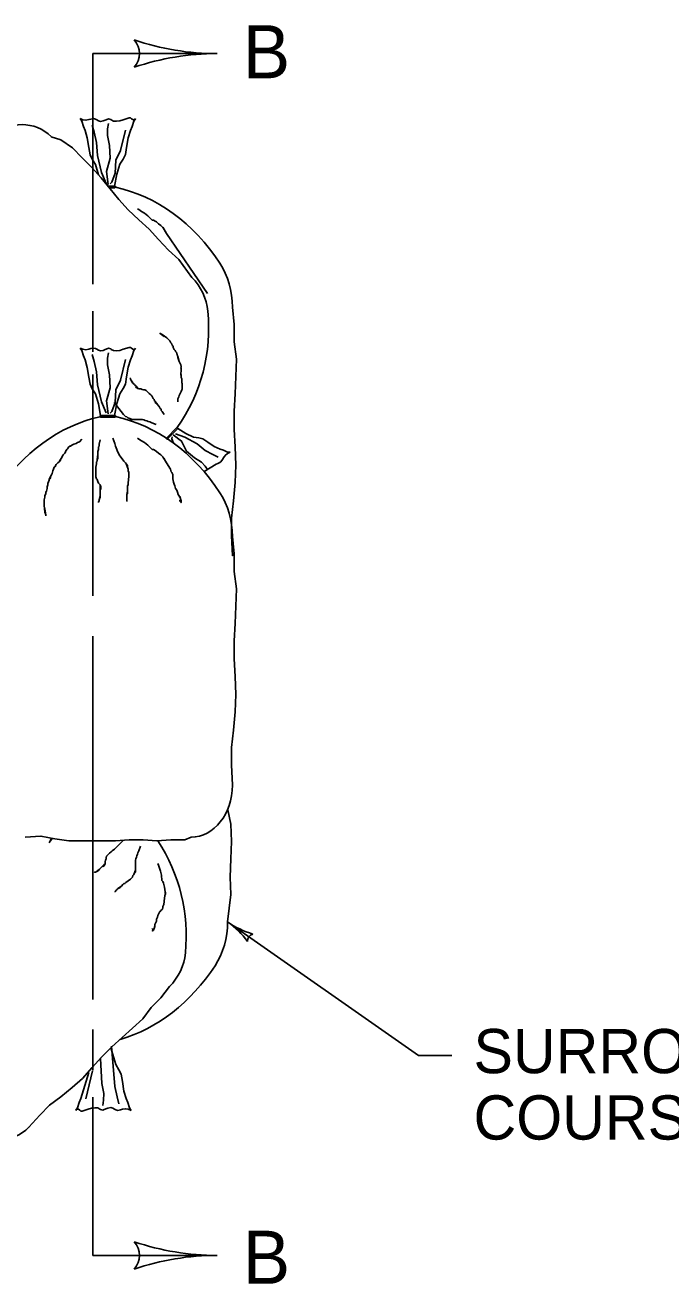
# Model space of a CAD drawing. Extents: x -1.9 to 42.1, y -2.6 to 24.1.
# Drawn here: x 27.72 to 31.25, y 4.9 to 11.79 of the extents above; entities that cross this region are included whole.
import ezdxf

# ---------------------------------------------------------------- set-up
doc = ezdxf.new("R2010")
doc.units = 0
doc.layers.add('Level 1', color=7, linetype='Continuous')

msp = doc.modelspace()

# ---------------------------------------------------------------- linework, layer by layer
at = {"layer": 'Level 1'}
for p, q in [((28.089, 11.6297), (28.7696, 11.6297)), ((28.089, 10.3699), (28.089, 11.6297)), ((28.1714, 10.9053), (28.209, 10.9056)), ((28.178, 10.8971), (28.209, 10.8973)), ((28.1786, 10.8964), (28.209, 10.8964)), ((28.089, 9.9995), (28.089, 10.2218)), ((28.089, 9.5548), (28.089, 9.8759)), ((28.089, 9.8759), (28.089, 8.6645)), ((28.1337, 9.6506), (28.209, 9.6511)), ((28.1337, 9.6423), (28.209, 9.6428)), ((28.1337, 9.6419), (28.209, 9.6419)), ((28.5468, 9.5831), (28.4935, 9.5298)), ((28.547, 9.5829), (28.494, 9.5293)), ((28.5517, 9.5782), (28.4987, 9.5246)), ((28.089, 8.4451), (28.089, 6.4587)), ((28.8265, 6.8824), (29.8712, 6.1528)), ((28.089, 6.2942), (28.089, 6.0718)), ((29.8712, 6.1528), (30.0527, 6.1528)), ((28.089, 5.9237), (28.089, 5.0591)), ((28.089, 5.0591), (28.7696, 5.0591))]:
    msp.add_line(p, q, dxfattribs=at)
for points in [[(28.0201, 11.2741), (28.0352, 11.2677), (28.051, 11.2652), (28.0675, 11.2686), (28.0785, 11.272), (28.0922, 11.2746), (28.1032, 11.272), (28.1114, 11.2677), (28.1197, 11.2626), (28.1313, 11.2592), (28.1465, 11.2617), (28.1574, 11.266), (28.1712, 11.272), (28.1746, 11.2738), (28.187, 11.2695), (28.1904, 11.2669), (28.2021, 11.2609), (28.2186, 11.26), (28.2364, 11.2617), (28.2557, 11.2677), (28.288, 11.2781), (28.2948, 11.2781), (28.3003, 11.2738), (28.3086, 11.2686), (28.3113, 11.2669), (28.3161, 11.2669), (28.3209, 11.2695), (28.3226, 11.2741)], [(28.1205, 10.9664), (28.1036, 11.0235), (28.0861, 11.0522), (28.0737, 11.0769), (28.0674, 11.116), (28.059, 11.1686), (28.0464, 11.2097), (28.0383, 11.2314), (28.0291, 11.2608), (28.0201, 11.2741)], [(28.1613, 10.9201), (28.1375, 10.9806), (28.1149, 11.0723), (28.1094, 11.1442), (28.0956, 11.201), (28.0864, 11.2394)], [(28.1729, 10.9147), (28.1647, 10.9851), (28.1839, 11.0573), (28.1798, 11.1277), (28.1688, 11.1827), (28.1702, 11.2188), (28.1743, 11.248)], [(28.2081, 10.9056), (28.2202, 10.9704), (28.2368, 11.0248), (28.2545, 11.0531), (28.2671, 11.0777), (28.2738, 11.1167), (28.2827, 11.1692), (28.2957, 11.2101), (28.304, 11.2317), (28.3135, 11.2609), (28.3226, 11.2741)], [(28.6314, 10.406), (28.559, 10.5036), (28.5025, 10.5545), (28.4488, 10.6138), (28.398, 10.6703), (28.3415, 10.7211), (28.2822, 10.7748), (28.2314, 10.8313), (28.1833, 10.8906), (28.1353, 10.9499), (28.0845, 11.0064), (28.0308, 11.06), (27.9772, 11.1137), (27.915, 11.1589), (27.8621, 11.1753)], [(28.2677, 11.2119), (28.2402, 11.0991), (28.215, 11.0463), (28.2121, 10.9759), (28.194, 10.9277), (28.1838, 10.9183)], [(28.3331, 10.7818), (28.3408, 10.777), (28.3563, 10.7673), (28.3717, 10.7577), (28.391, 10.7432), (28.4142, 10.719), (28.4219, 10.719), (28.4296, 10.7142), (28.4373, 10.7094), (28.4489, 10.6997), (28.4605, 10.69), (28.4798, 10.6707), (28.4837, 10.6611), (28.4914, 10.6466), (28.4721, 10.6804), (28.4914, 10.6466), (28.717, 10.3174)], [(28.8532, 10.2438), (28.8633, 10.1485), (28.8633, 10.0536), (28.8753, 9.9587), (28.8713, 9.8639), (28.8673, 9.769), (28.8633, 9.6741), (28.8633, 9.5743), (28.8673, 9.4794), (28.8713, 9.3796), (28.8673, 9.2847), (28.8593, 9.1849), (28.8474, 9.09), (28.8474, 8.9951), (28.8532, 8.8839), (28.8532, 8.8839)], [(28.5539, 9.7253), (28.5539, 9.7417), (28.5593, 9.7526), (28.5621, 9.7608), (28.5675, 9.7717), (28.573, 9.7827), (28.5757, 9.7909), (28.5784, 9.7936), (28.5784, 9.7991), (28.5784, 9.8045), (28.5784, 9.81), (28.5784, 9.8154), (28.5784, 9.8209), (28.5784, 9.8264), (28.5757, 9.8291), (28.5757, 9.8346), (28.5757, 9.8455), (28.5757, 9.8509), (28.573, 9.8591), (28.573, 9.8646), (28.573, 9.8701), (28.5702, 9.8728), (28.5702, 9.8837), (28.573, 9.8701), (28.5702, 9.8837), (28.573, 9.8919), (28.573, 9.8974), (28.573, 9.9028), (28.573, 9.9083), (28.5702, 9.911), (28.573, 9.9137), (28.573, 9.9192), (28.5702, 9.9274), (28.5675, 9.9356), (28.562, 9.9465), (28.5566, 9.9629), (28.5538, 9.9656), (28.5538, 9.9711), (28.5538, 9.9766), (28.5593, 9.9547), (28.5538, 9.9766), (28.5511, 9.9793), (28.5511, 9.9848), (28.5484, 9.9875), (28.5484, 9.993), (28.5429, 9.9984), (28.5402, 10.0066), (28.5347, 10.0121), (28.5292, 10.023), (28.5292, 10.0285), (28.5265, 10.0312), (28.5238, 10.0339), (28.521, 10.0421), (28.5156, 10.0476), (28.5101, 10.0585), (28.4937, 10.0749), (28.4691, 10.094), (28.4582, 10.0995), (28.4801, 10.0831), (28.4582, 10.0995), (28.4555, 10.1022)], [(28.0201, 10.0197), (28.0352, 10.0133), (28.051, 10.0107), (28.0675, 10.0141), (28.0785, 10.0176), (28.0922, 10.0201), (28.1032, 10.0176), (28.1114, 10.0133), (28.1197, 10.0081), (28.1313, 10.0047), (28.1465, 10.0073), (28.1574, 10.0115), (28.1712, 10.0176), (28.1746, 10.0193), (28.187, 10.015), (28.1904, 10.0124), (28.2021, 10.0064), (28.2186, 10.0055), (28.2364, 10.0073), (28.2557, 10.0133), (28.288, 10.0236), (28.2948, 10.0236), (28.3003, 10.0193), (28.3086, 10.0141), (28.3113, 10.0124), (28.3161, 10.0124), (28.3209, 10.015), (28.3226, 10.0197)], [(28.131, 9.6506), (28.1197, 9.7145), (28.1036, 9.7691), (28.0861, 9.7977), (28.0737, 9.8224), (28.0674, 9.8615), (28.059, 9.9142), (28.0464, 9.9553), (28.0383, 9.9769), (28.0291, 10.0063), (28.0201, 10.0197)], [(28.1613, 9.6656), (28.1375, 9.7261), (28.1149, 9.8179), (28.1094, 9.8897), (28.0956, 9.9465), (28.0864, 9.9849)], [(28.1729, 9.6602), (28.1647, 9.7306), (28.1839, 9.8028), (28.1798, 9.8732), (28.1688, 9.9282), (28.1702, 9.9643), (28.1743, 9.9935)], [(28.2081, 9.6511), (28.2202, 9.7159), (28.2368, 9.7703), (28.2545, 9.7986), (28.2671, 9.8232), (28.2738, 9.8622), (28.2827, 9.9147), (28.2957, 9.9556), (28.304, 9.9772), (28.3135, 10.0064), (28.3226, 10.0197)], [(28.2677, 9.9574), (28.2402, 9.8446), (28.215, 9.7918), (28.2121, 9.7215), (28.194, 9.6732), (28.1838, 9.6638)], [(28.4802, 9.6571), (28.4692, 9.6735), (28.4638, 9.6789), (28.4638, 9.6844), (28.4611, 9.6871), (28.4583, 9.6898), (28.4556, 9.6926), (28.4529, 9.7008), (28.4392, 9.7144), (28.431, 9.7226), (28.431, 9.7281), (28.4447, 9.709), (28.431, 9.7281), (28.4283, 9.7308), (28.4255, 9.7336), (28.4255, 9.739), (28.4201, 9.7445), (28.4119, 9.7581), (28.4064, 9.7636), (28.3982, 9.7718), (28.3928, 9.7773), (28.3873, 9.7827), (28.3818, 9.7882), (28.3736, 9.7909), (28.3682, 9.7909), (28.36, 9.7937), (28.3518, 9.7964), (28.3409, 9.7964), (28.3327, 9.7991), (28.3299, 9.8019), (28.3272, 9.8046), (28.3245, 9.8073), (28.3381, 9.7991), (28.3245, 9.8128), (28.3217, 9.8155), (28.3163, 9.821), (28.3108, 9.8264), (28.3026, 9.8346), (28.2972, 9.8456), (28.3081, 9.8292), (28.2972, 9.8456), (28.2944, 9.8483), (28.2944, 9.8537), (28.2917, 9.8565)], [(28.4365, 9.6025), (28.4119, 9.6107), (28.401, 9.6161), (28.3928, 9.6189), (28.3846, 9.6216), (28.3764, 9.6243), (28.3682, 9.6271), (28.36, 9.6298), (28.3218, 9.6298), (28.3109, 9.6298), (28.2945, 9.6298), (28.289, 9.6353), (28.2808, 9.638), (28.3054, 9.6298), (28.2808, 9.638), (28.2754, 9.6435), (28.2672, 9.6462), (28.2617, 9.6517), (28.2562, 9.6571), (28.2063, 9.7213)], [(28.5536, 9.5801), (28.5977, 9.5519), (28.64, 9.5325), (28.6685, 9.5286), (28.6913, 9.5234), (28.7178, 9.5057), (28.7536, 9.4819), (28.7858, 9.4676), (28.8038, 9.461), (28.8269, 9.451), (28.8408, 9.4498)], [(28.0281, 9.5225), (28.0165, 9.508), (28.0049, 9.5032), (27.9972, 9.4984), (27.9856, 9.4935), (27.974, 9.4887), (27.9663, 9.4839), (27.9625, 9.4839), (27.9586, 9.479), (27.9547, 9.4742), (27.9509, 9.4694), (27.947, 9.4645), (27.9431, 9.4597), (27.9393, 9.4549), (27.9393, 9.4501), (27.9354, 9.4452), (27.9277, 9.4356), (27.9238, 9.4307), (27.92, 9.4211), (27.9161, 9.4163), (27.9123, 9.4114), (27.9123, 9.4066), (27.9045, 9.3969), (27.9123, 9.4114), (27.9045, 9.3969), (27.8968, 9.3921), (27.893, 9.3873), (27.8891, 9.3825), (27.8852, 9.3776), (27.8852, 9.3728), (27.8814, 9.3728), (27.8775, 9.368), (27.8737, 9.3583), (27.8698, 9.3487), (27.8659, 9.3342), (27.8582, 9.3149), (27.8582, 9.31), (27.8543, 9.3052), (27.8505, 9.3004), (27.8621, 9.3245), (27.8505, 9.3004), (27.8505, 9.2955), (27.8466, 9.2907), (27.8466, 9.2859), (27.8428, 9.281), (27.8428, 9.2714), (27.8389, 9.2617), (27.8389, 9.2521), (27.835, 9.2376), (27.8312, 9.2328), (27.8312, 9.2279), (27.8312, 9.2231), (27.8273, 9.2134), (27.8273, 9.2038), (27.8235, 9.1893), (27.8235, 9.1603), (27.8273, 9.1217), (27.8312, 9.1072), (27.8273, 9.141), (27.8312, 9.1072), (27.8312, 9.1024)], [(28.1285, 9.5177), (28.1246, 9.4935), (28.1246, 9.4839), (28.1208, 9.479), (28.1208, 9.4742), (28.1208, 9.4694), (28.1208, 9.4645), (28.1169, 9.4549), (28.1169, 9.4307), (28.1169, 9.4163), (28.113, 9.4114), (28.1169, 9.4404), (28.113, 9.4114), (28.113, 9.4066), (28.113, 9.4018), (28.1092, 9.3969), (28.1092, 9.3873), (28.1053, 9.368), (28.1053, 9.3583), (28.1053, 9.3438), (28.1053, 9.3342), (28.1053, 9.3245), (28.1053, 9.3149), (28.1092, 9.3052), (28.113, 9.3004), (28.1169, 9.2907), (28.1208, 9.281), (28.1285, 9.2714), (28.1323, 9.2617), (28.1323, 9.2569), (28.1323, 9.2521), (28.1323, 9.2472), (28.1285, 9.2666), (28.1285, 9.2424), (28.1285, 9.2376), (28.1285, 9.2279), (28.1285, 9.2183), (28.1285, 9.2038), (28.1246, 9.1893), (28.1285, 9.2134), (28.1246, 9.1893), (28.1246, 9.1845), (28.1208, 9.1796), (28.1208, 9.1748)], [(28.198, 9.5273), (28.2096, 9.4984), (28.2134, 9.4839), (28.2173, 9.4742), (28.2211, 9.4645), (28.225, 9.4549), (28.2289, 9.4452), (28.2327, 9.4356), (28.2597, 9.4018), (28.2675, 9.3921), (28.279, 9.3776), (28.279, 9.368), (28.2829, 9.3583), (28.2713, 9.3873), (28.2829, 9.3583), (28.2829, 9.3487), (28.2868, 9.339), (28.2868, 9.3293), (28.2868, 9.3197), (28.2829, 9.281), (28.2829, 9.2714), (28.279, 9.2666), (28.279, 9.2569), (28.279, 9.2424), (28.279, 9.2279), (28.279, 9.2231), (28.2752, 9.2183), (28.279, 9.2376), (28.2752, 9.2134), (28.2752, 9.2086), (28.2752, 9.2038), (28.2752, 9.199), (28.2752, 9.1941), (28.2752, 9.1893), (28.2752, 9.1845), (28.2752, 9.1845), (28.279, 9.1845)], [(28.3331, 9.5273), (28.3408, 9.5225), (28.3563, 9.5128), (28.3717, 9.5032), (28.391, 9.4887), (28.4142, 9.4645), (28.4219, 9.4645), (28.4296, 9.4597), (28.4373, 9.4549), (28.4489, 9.4452), (28.4605, 9.4356), (28.4798, 9.4163), (28.4837, 9.4066), (28.4914, 9.3921), (28.4721, 9.4259), (28.4914, 9.3921), (28.5146, 9.3583), (28.5184, 9.3438), (28.5223, 9.339), (28.5261, 9.3293), (28.5261, 9.3149), (28.5261, 9.31), (28.5261, 9.3197), (28.5261, 9.31), (28.5261, 9.3052), (28.53, 9.2859), (28.5339, 9.2762), (28.5377, 9.2666), (28.5416, 9.2521), (28.5493, 9.2424), (28.5532, 9.2328), (28.557, 9.2183), (28.5686, 9.199), (28.5686, 9.1893), (28.5725, 9.1845), (28.5648, 9.2086), (28.5725, 9.1845), (28.5725, 9.1796), (28.5725, 9.1748), (28.5725, 9.1748), (28.5686, 9.1845), (28.5609, 9.1845)], [(28.5299, 9.5006), (28.5218, 9.5228), (28.5238, 9.5353)], [(28.5294, 9.545), (28.575, 9.511), (28.6023, 9.4566), (28.645, 9.4196), (28.6839, 9.3963), (28.7033, 9.3749), (28.7169, 9.3555)], [(28.5407, 9.5502), (28.5917, 9.5328), (28.6596, 9.4969), (28.7042, 9.4601), (28.746, 9.4377), (28.7743, 9.4225)], [(28.8408, 9.4498), (28.8265, 9.4427), (28.8139, 9.433), (28.8042, 9.4194), (28.7983, 9.4097), (28.7901, 9.3985), (28.7808, 9.3922), (28.7726, 9.3888), (28.7638, 9.3859), (28.6976, 9.3449)], [(28.8532, 8.9894), (28.8633, 8.894), (28.8633, 8.7991), (28.8753, 8.7043), (28.8713, 8.6094), (28.8673, 8.5145), (28.8633, 8.4197), (28.8633, 8.3198), (28.8673, 8.225), (28.8713, 8.1251), (28.8673, 8.0302), (28.8593, 7.9304), (28.8474, 7.8355), (28.8474, 7.7407), (28.8532, 7.6294), (28.8532, 7.6294)], [(28.8265, 6.8824), (28.8443, 7.0327), (28.8403, 7.1276), (28.8443, 7.2274), (28.8483, 7.3223), (28.8443, 7.4172), (28.8282, 7.4946)], [(27.7189, 7.3458), (27.8055, 7.3512), (27.8813, 7.3362), (27.9572, 7.3263), (28.033, 7.3263), (28.1328, 7.3263), (28.2126, 7.3263), (28.2885, 7.3313), (28.3643, 7.3313), (28.4402, 7.3263), (28.516, 7.3313), (28.5919, 7.3313), (28.6264, 7.3458)], [(27.8636, 7.3397), (27.8528, 7.3181), (27.8692, 7.3399), (27.8528, 7.3181), (27.8501, 7.3154)], [(28.2541, 7.3263), (28.2078, 7.28), (28.1941, 7.2718), (28.1887, 7.2663), (28.1805, 7.2581), (28.175, 7.2526), (28.1695, 7.2472), (28.1641, 7.2417), (28.1613, 7.2335), (28.1613, 7.2281), (28.1586, 7.2199), (28.1559, 7.2117), (28.1559, 7.2008), (28.1531, 7.1926), (28.1504, 7.1898), (28.1477, 7.1871), (28.1449, 7.1844), (28.1531, 7.198), (28.1395, 7.1844), (28.1368, 7.1816), (28.1313, 7.1762), (28.1258, 7.1707), (28.1176, 7.1625), (28.1067, 7.157), (28.1231, 7.168), (28.1067, 7.157), (28.104, 7.1543), (28.0985, 7.1543), (28.0958, 7.1516)], [(28.3498, 7.2964), (28.3416, 7.2718), (28.3361, 7.2609), (28.3334, 7.2527), (28.3307, 7.2445), (28.3279, 7.2363), (28.3252, 7.2281), (28.3225, 7.2199), (28.3225, 7.1817), (28.3225, 7.1708), (28.3224, 7.1544), (28.317, 7.1489), (28.3143, 7.1407), (28.3224, 7.1653), (28.3143, 7.1407), (28.3088, 7.1353), (28.3061, 7.1271), (28.3006, 7.1216), (28.2951, 7.1161), (28.2705, 7.097), (28.2651, 7.0916), (28.2596, 7.0916), (28.2542, 7.0861), (28.246, 7.0779), (28.2378, 7.0697), (28.235, 7.067), (28.2296, 7.067), (28.2432, 7.0752), (28.2268, 7.0642), (28.2241, 7.0615), (28.2214, 7.0588), (28.2186, 7.056), (28.2159, 7.0533), (28.2132, 7.0506), (28.2105, 7.0478), (28.2105, 7.0478), (28.2132, 7.0451)], [(28.4453, 7.2008), (28.4481, 7.1926), (28.4535, 7.1763), (28.459, 7.1599), (28.4644, 7.138), (28.4672, 7.108), (28.4726, 7.1025), (28.4754, 7.0943), (28.4781, 7.0862), (28.4808, 7.0725), (28.4835, 7.0588), (28.4863, 7.0343), (28.4835, 7.0261), (28.4808, 7.0124), (28.4863, 7.0452), (28.4808, 7.0124), (28.4781, 6.9769), (28.4726, 6.966), (28.4726, 6.9605), (28.4699, 6.9523), (28.4617, 6.9441), (28.4589, 6.9414), (28.4644, 6.9469), (28.4589, 6.9414), (28.4562, 6.9387), (28.448, 6.925), (28.4453, 6.9168), (28.4425, 6.9086), (28.4371, 6.8977), (28.4371, 6.8868), (28.4343, 6.8786), (28.4289, 6.8677), (28.4261, 6.8486), (28.4207, 6.8431), (28.4207, 6.8376), (28.4289, 6.8567), (28.4207, 6.8376), (28.4179, 6.8349), (28.4152, 6.8322), (28.4152, 6.8322), (28.4179, 6.8404), (28.4125, 6.8458)], [(28.5088, 6.5287), (28.462, 6.4676), (28.4083, 6.414), (28.3631, 6.3518), (28.3067, 6.301), (28.2502, 6.2502), (28.1937, 6.1993), (28.1372, 6.1428), (28.0864, 6.0864), (28.0327, 6.027), (27.9762, 5.9762), (27.9141, 5.9254), (27.852, 5.8802), (27.7983, 5.8265), (27.7395, 5.7594), (27.7395, 5.7594)], [(28.188, 6.1937), (28.2149, 6.1027), (28.2323, 6.0741), (28.2447, 6.0493), (28.251, 6.0103), (28.2595, 5.9576), (28.2721, 5.9165), (28.2802, 5.8948), (28.2894, 5.8655), (28.2984, 5.8521)], [(28.1921, 6.2038), (28.2091, 5.9821), (28.2229, 5.9253), (28.2321, 5.8869)], [(28.1306, 6.1355), (28.1387, 5.9986), (28.1496, 5.9436), (28.1483, 5.9075), (28.1441, 5.8783)], [(28.0681, 6.0589), (28.0227, 5.9161), (28.0144, 5.8946), (28.005, 5.8654), (27.9958, 5.8521)], [(28.0507, 5.9144), (28.0881, 6.0678)], [(28.2984, 5.8521), (28.2833, 5.8585), (28.2675, 5.8611), (28.251, 5.8577), (28.24, 5.8542), (28.2263, 5.8516), (28.2153, 5.8542), (28.207, 5.8585), (28.1988, 5.8637), (28.1871, 5.8671), (28.172, 5.8645), (28.161, 5.8602), (28.1473, 5.8542), (28.1438, 5.8525), (28.1315, 5.8568), (28.128, 5.8594), (28.1164, 5.8654), (28.0999, 5.8663), (28.082, 5.8645), (28.0628, 5.8585), (28.0305, 5.8482), (28.0236, 5.8482), (28.0181, 5.8525), (28.0099, 5.8577), (28.0071, 5.8594), (28.0023, 5.8594), (27.9975, 5.8568), (27.9958, 5.8521)]]:
    msp.add_lwpolyline(points, dxfattribs=at)
for centre, radius, start, end in [((28.2304, 11.6296), 0.1134, 319.10871, 41.2254), ((28.7696, 13.0477), 1.418, 251.33122, 270), ((28.7696, 10.2118), 1.418, 90.00611, 108.65284), ((28.7696, 13.0477), 1.418, 270, 270.01222), ((27.7017, 11.0148), 0.2269, 45, 135), ((28.4177, 10.1923), 0.3022, 5.64403, 45), ((27.7759, 10.1289), 0.9471, 324.96277, 5.64403), ((28.5501, 9.5817), 0.00356, 293.50211, 157.08583), ((28.4954, 9.526), 0.00356, 112.91417, 336.49789), ((27.6533, 6.8058), 0.9471, 354.35597, 33.30762), ((29.0973, 7.2702), 0.473, 235.0562, 235.06842), ((29.0973, 7.2702), 0.473, 235.06842, 253.73721), ((28.5556, 6.4946), 0.473, 36.41558, 55.06231), ((28.9739, 6.7794), 0.0378, 103.84302, 185.95972), ((28.2951, 6.7424), 0.3022, 315, 354.35597), ((27.5791, 5.9199), 0.2269, 225, 315), ((28.2304, 5.0592), 0.1134, 318.7746, 40.89129), ((28.7696, 6.477), 1.418, 251.34716, 269.99389), ((28.7696, 3.6411), 1.418, 90, 108.66878), ((28.7696, 3.6411), 1.418, 89.98778, 90)]:
    msp.add_arc(centre, radius, start, end, dxfattribs=at)
for centre, major_axis, start_param, end_param in [((28.2104, 10.9014), (0, -0.00446), 5.897715, 9.799987), ((28.0524, 9.7326), (0, 1.1839), 5.39928, 6.112924), ((28.5511, 10.2438), (0, 0.3777), 4.712389, 5.39928), ((28.2929, 8.4781), (0, 1.1839), 0.173883, 0.883905), ((28.1323, 9.646), (0, -0.00446), 2.766384, 6.668656), ((28.2104, 9.647), (0, -0.00446), 5.897715, 9.799987), ((28.0524, 8.4781), (0, 1.1839), 5.39928, 6.112924), ((28.5511, 8.9894), (0, 0.3777), 4.712389, 5.39928), ((28.6264, 7.6294), (0, 0.2836), 3.141593, 4.712389), ((28.5243, 6.8824), (0, -0.3777), 0.883905, 1.570796), ((28.0256, 7.3937), (0, -1.1839), 0.227403, 0.883905)]:
    msp.add_ellipse(centre, major_axis=major_axis, ratio=0.8, start_param=start_param, end_param=end_param, dxfattribs=at)

# ---------------------------------------------------------------- texts
for s, height, p in [('B', 0.2904, (28.9096, 11.4948)), ('SURROUND INLET WITH TWO', 0.242, (30.1721, 6.0551)), ('COURSES OF BAGS (MINIMUM).', 0.242, (30.1721, 5.6921)), ('B', 0.2904, (28.9096, 4.9036))]:
    msp.add_text(s, height=height, dxfattribs=at).set_placement(p)

doc.saveas('drawing.dxf')
